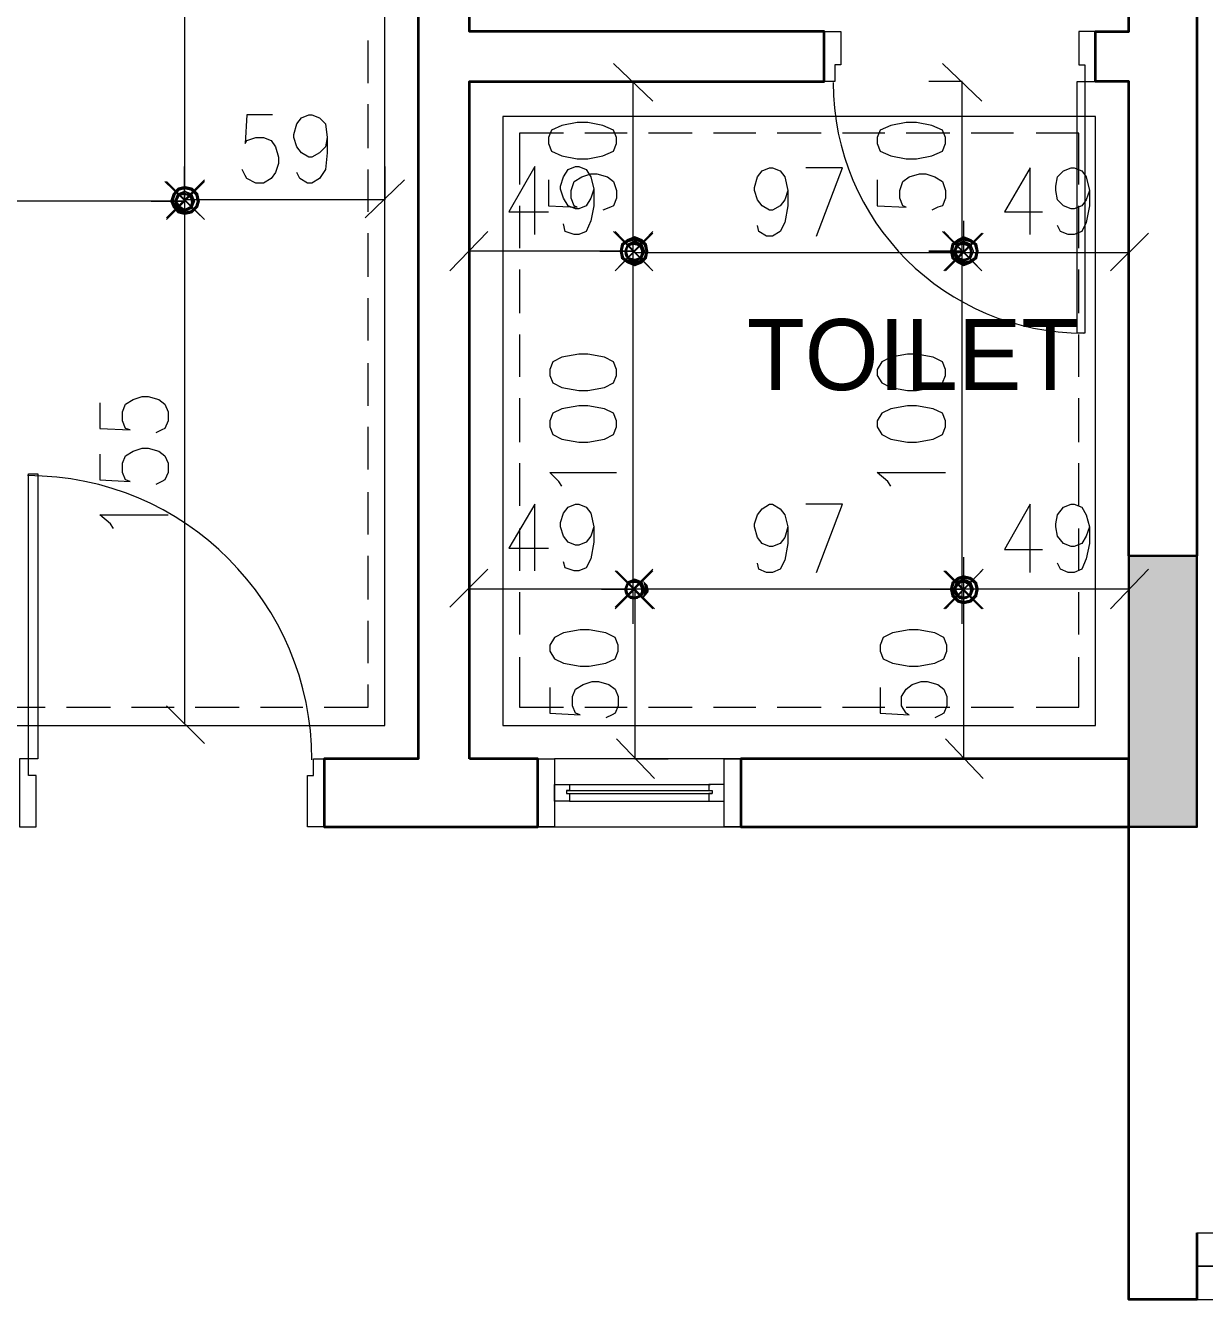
# Model space of a CAD drawing. Header units: millimetres. Extents: x 0 to 18511, y 19 to 17554.
# Drawn here: x 8919 to 12403, y 19 to 3785 of the extents above; entities that cross this region are included whole.
import ezdxf

# ---------------------------------------------------------------- set-up
doc = ezdxf.new("R2010")
doc.units = ezdxf.units.MM
for name, color, linetype in [('PDF_A-COLUMN', 7, 'Continuous'), ('PDF_A-DIM-INT', 7, 'Continuous'), ('PDF_A-DOORS', 7, 'Continuous'), ('PDF_A-Wall', 7, 'Continuous'), ('PDF_c-ceiling', 7, 'Continuous'), ('PDF_DIM', 7, 'Continuous'), ('PDF_文字', 7, 'Continuous')]:
    doc.layers.add(name, color=color, linetype=linetype)
for name, color, linetype, true_color in [('PDF_A-COLUMN_HATCH', 8, 'Continuous', 0x767676), ('PDF_A-GLAZING', 151, 'Continuous', 0x7fbfff), ('PDF_A-LIGHTING', 133, 'Continuous', 0x6edddd), ('PDF_celing doted', 30, 'Continuous', 0xff7f00)]:
    doc.layers.add(name, color=color, linetype=linetype, true_color=true_color)
doc.styles.add('PDF Century Gothic', font='GOTHIC.TTF')

msp = doc.modelspace()

# ---------------------------------------------------------------- linework, layer by layer
at = {"layer": 'PDF_A-COLUMN', "lineweight": 30}
msp.add_lwpolyline([(12381, 2218), (12179.5, 2218), (12179.5, 1416.5), (12381, 1416.5)], close=True, dxfattribs=at)
at = {"layer": 'PDF_A-COLUMN_HATCH', "transparency": 33554559}
for points in [[(12381, 2218), (12179.5, 2218), (12381, 1416.5)], [(12179.5, 2218), (12381, 1416.5), (12179.5, 1416.5)]]:
    msp.add_solid(points, dxfattribs=at)
at = {"layer": 'PDF_A-DIM-INT', "lineweight": 20}
for points in [[(10773.5, 3561.3), (10657, 3673.3)], [(11745.1, 3561.3), (11628.7, 3673.3)], [(9331.6, 3324), (9448.1, 3212), (9336.1, 3324)], [(9448.1, 3328.5), (9336.1, 3216.5)], [(9336.1, 3212), (9448.1, 3324)], [(9922.7, 3216.5), (10039.1, 3328.5)], [(10285.4, 3176.2), (10173.4, 3059.8)], [(10657, 3176.2), (10773.5, 3059.8), (10661.5, 3176.2)], [(10773.5, 3171.8), (10661.5, 3059.8), (10773.5, 3176.2)], [(11628.7, 3176.2), (11745.1, 3059.8), (11633.2, 3176.2)], [(11633.2, 3059.8), (11745.1, 3171.8)], [(11749.6, 3171.8), (11637.7, 3059.8)], [(12125.7, 3059.8), (12237.7, 3171.8)], [(10285.4, 2177.7), (10173.4, 2065.7)], [(10661.5, 2065.7), (10773.5, 2177.7)], [(10661.5, 2173.2), (10773.5, 2061.3)], [(10773.5, 2173.2), (10661.5, 2061.3)], [(10777.9, 2061.3), (10666, 2173.2)], [(11633.2, 2173.2), (11745.1, 2061.3)], [(11633.2, 2061.3), (11745.1, 2173.2)], [(11749.6, 2177.7), (11637.7, 2061.3)], [(11749.6, 2061.3), (11637.7, 2173.2)], [(12125.7, 2061.3), (12237.7, 2177.7)], [(9336.1, 1774.7), (9448.1, 1662.7)], [(10666, 1676.2), (10777.9, 1559.8)], [(11637.7, 1676.2), (11749.6, 1559.8)]]:
    msp.add_lwpolyline(points, dxfattribs=at)
at = {"layer": 'PDF_A-DOORS', "lineweight": 9}
for points in [[(11310.8, 3619.5), (11279.5, 3619.5), (11279.5, 3767.3), (11328.7, 3767.3), (11328.7, 3668.8), (11310.8, 3668.8)], [(12049.6, 3619.5), (12081, 3619.5), (12081, 3767.3), (12031.7, 3767.3), (12031.7, 3668.8), (12049.6, 3668.8)], [(12027.2, 2876.2), (12027.2, 3619.5), (12049.6, 3619.5), (12049.6, 2876.2)], [(8955.5, 2459.8), (8955.5, 1618), (8928.6, 1618), (8928.6, 2459.8)], [(8928.6, 1618), (8901.8, 1618), (8901.8, 1416.5), (8951, 1416.5), (8951, 1568.7), (8928.6, 1568.7)], [(9770.5, 1618), (9801.8, 1618), (9801.8, 1416.5), (9752.5, 1416.5), (9752.5, 1568.7), (9770.5, 1568.7)]]:
    msp.add_lwpolyline(points, close=True, dxfattribs=at)
for centre, radius, start, end in [((12047.1, 3616.7), 741.1, 180, -90), ((8925.9, 1615), 839.6, 0, 90)]:
    msp.add_arc(centre, radius, start, end, dxfattribs=at)
at = {"layer": 'PDF_A-GLAZING', "lineweight": 0}
for points in [[(10433.2, 1618), (10482.4, 1618), (10482.4, 1416.5), (10433.2, 1416.5), (10482.4, 1416.5), (10983.9, 1416.5), (11033.2, 1416.5), (10983.9, 1416.5), (10983.9, 1618), (11033.2, 1618), (10482.4, 1618)], [(10518.2, 1523.9), (10948.1, 1523.9)], [(10518.2, 1515), (10948.1, 1515)], [(10527.2, 1541.8), (10943.6, 1541.8)], [(10527.2, 1492.6), (10939.1, 1492.6)], [(12381, 216.4), (12430.2, 216.4), (12430.2, 117.9), (12381, 117.9), (12430.2, 117.9), (14830.3, 117.9), (14879.6, 117.9), (14928.8, 117.9), (14928.8, 19.4), (14879.6, 19.4), (14928.8, 19.4), (17328.9, 19.4), (17382.6, 19.4), (17328.9, 19.4), (17328.9, 117.9), (17382.6, 117.9), (14928.8, 117.9)], [(12381, 19.4), (14879.6, 19.4)]]:
    msp.add_lwpolyline(points, dxfattribs=at)
for points in [[(10482.4, 1541.8), (10527.2, 1541.8), (10527.2, 1523.9), (10518.2, 1523.9), (10518.2, 1515), (10527.2, 1515), (10527.2, 1492.6), (10482.4, 1492.6)], [(10983.9, 1541.8), (10939.1, 1541.8), (10939.1, 1523.9), (10948.1, 1523.9), (10948.1, 1515), (10939.1, 1515), (10939.1, 1492.6), (10983.9, 1492.6)]]:
    msp.add_lwpolyline(points, close=True, dxfattribs=at)
at = {"layer": 'PDF_A-LIGHTING', "lineweight": 0, "const_width": 9.5}
for points in [[(9425.7, 3250.1), (9430.1, 3265.8), (9425.7, 3285.9), (9410, 3301.6), (9389.8, 3306.1), (9371.9, 3301.6), (9358.5, 3285.9), (9351.8, 3265.8), (9358.5, 3250.1), (9371.9, 3234.4), (9389.8, 3230), (9410, 3234.4)], [(11660.1, 2137.4), (11655.6, 2119.5), (11660.1, 2099.3), (11675.7, 2083.7), (11691.4, 2079.2), (11711.6, 2083.7), (11727.2, 2099.3), (11731.7, 2119.5), (11727.2, 2137.4), (11711.6, 2150.8), (11691.4, 2155.3), (11675.7, 2150.8)]]:
    msp.add_lwpolyline(points, close=True, dxfattribs=at)
at = {"layer": 'PDF_A-LIGHTING', "lineweight": 0}
msp.add_lwpolyline([(10751.1, 2137.4, 9.5, 9.5, 0), (10755.6, 2119.5, 12.7, 12.7, 0), (10751.1, 2099.3, 0, 0, 0), (10737.6, 2083.7, 0, 0, 0), (10719.7, 2079.2, 0, 0, 0), (10699.6, 2083.7, 0, 0, 0), (10683.9, 2099.3, 0, 0, 0), (10679.4, 2119.5, 0, 0, 0), (10683.9, 2137.4, 0, 0, 0), (10699.6, 2150.8, 0, 0, 0), (10719.7, 2155.3, 0, 0, 0), (10737.6, 2150.8, 0, 0, 0)], format="xyseb", close=True, dxfattribs=at)
at = {"layer": 'PDF_A-LIGHTING', "lineweight": 30}
for centre in [(9387.2, 3262.9), (10717.1, 3115.1), (11688.8, 3115.1), (10717.1, 2116.6), (11688.8, 2116.6)]:
    msp.add_circle(centre, 24.6, dxfattribs=at)
at = {"layer": 'PDF_A-LIGHTING', "transparency": 33554559}
for points in [[(9367.5, 3288.2), (9376.4, 3283.7), (9358.5, 3265.8)], [(9376.4, 3283.7), (9358.5, 3265.8), (9367.5, 3265.8)], [(9389.8, 3297.1), (9389.8, 3292.6), (9367.5, 3288.2)], [(9389.8, 3292.6), (9367.5, 3288.2), (9376.4, 3283.7)], [(9412.2, 3288.2), (9407.8, 3283.7), (9389.8, 3297.1)], [(9407.8, 3283.7), (9389.8, 3297.1), (9389.8, 3292.6)], [(9412.2, 3265.8), (9412.2, 3288.2), (9407.8, 3283.7)], [(9421.2, 3265.8), (9412.2, 3265.8), (9412.2, 3288.2)], [(9358.5, 3265.8), (9367.5, 3265.8), (9367.5, 3243.4)], [(9367.5, 3265.8), (9367.5, 3243.4), (9376.4, 3252.3)], [(9367.5, 3243.4), (9376.4, 3252.3), (9389.8, 3234.4)], [(9376.4, 3252.3), (9389.8, 3234.4), (9389.8, 3243.4)], [(9389.8, 3243.4), (9412.2, 3243.4), (9407.8, 3252.3)], [(9389.8, 3234.4), (9389.8, 3243.4), (9412.2, 3243.4)], [(9412.2, 3243.4), (9407.8, 3252.3), (9421.2, 3265.8)], [(9407.8, 3252.3), (9421.2, 3265.8), (9412.2, 3265.8)], [(10679.4, 3140.4), (10688.4, 3135.9), (10675, 3118)], [(10688.4, 3135.9), (10675, 3118), (10683.9, 3118)], [(10697.3, 3153.8), (10701.8, 3144.9), (10679.4, 3140.4)], [(10701.8, 3144.9), (10679.4, 3140.4), (10688.4, 3135.9)], [(10697.3, 3140.4), (10701.8, 3135.9), (10688.4, 3118)], [(10701.8, 3135.9), (10688.4, 3118), (10697.3, 3118)], [(10719.7, 3162.8), (10719.7, 3149.4), (10697.3, 3153.8)], [(10719.7, 3149.4), (10697.3, 3153.8), (10701.8, 3144.9)], [(10719.7, 3149.4), (10719.7, 3140.4), (10697.3, 3140.4)], [(10719.7, 3140.4), (10697.3, 3140.4), (10701.8, 3135.9)], [(10742.1, 3153.8), (10733.2, 3144.9), (10719.7, 3162.8)], [(10733.2, 3144.9), (10719.7, 3162.8), (10719.7, 3149.4)], [(10742.1, 3140.4), (10733.2, 3135.9), (10719.7, 3149.4)], [(10733.2, 3135.9), (10719.7, 3149.4), (10719.7, 3140.4)], [(10746.6, 3135.9), (10742.1, 3153.8), (10733.2, 3144.9)], [(10742.1, 3118), (10742.1, 3140.4), (10733.2, 3135.9)], [(10755.6, 3140.4), (10746.6, 3135.9), (10742.1, 3153.8)], [(10751.1, 3118), (10742.1, 3118), (10742.1, 3140.4)], [(10751.1, 3118), (10755.6, 3140.4), (10746.6, 3135.9)], [(10760, 3118), (10751.1, 3118), (10755.6, 3140.4)], [(11651.1, 3118), (11660.1, 3118), (11655.6, 3140.4)], [(11655.6, 3140.4), (11664.5, 3135.9), (11673.5, 3153.8)], [(11660.1, 3118), (11655.6, 3140.4), (11664.5, 3135.9)], [(11660.1, 3118), (11669, 3118), (11669, 3140.4)], [(11664.5, 3135.9), (11673.5, 3153.8), (11678, 3144.9)], [(11669, 3140.4), (11678, 3135.9), (11691.4, 3149.4)], [(11669, 3118), (11669, 3140.4), (11678, 3135.9)], [(11673.5, 3153.8), (11678, 3144.9), (11691.4, 3162.8)], [(11678, 3144.9), (11691.4, 3162.8), (11691.4, 3149.4)], [(11678, 3135.9), (11691.4, 3149.4), (11691.4, 3140.4)], [(11691.4, 3162.8), (11691.4, 3149.4), (11713.8, 3153.8)], [(11691.4, 3149.4), (11713.8, 3153.8), (11709.3, 3144.9)], [(11691.4, 3149.4), (11691.4, 3140.4), (11713.8, 3140.4)], [(11691.4, 3140.4), (11713.8, 3140.4), (11709.3, 3135.9)], [(11713.8, 3153.8), (11709.3, 3144.9), (11731.7, 3140.4)], [(11709.3, 3144.9), (11731.7, 3140.4), (11722.7, 3135.9)], [(11713.8, 3140.4), (11709.3, 3135.9), (11722.7, 3118)], [(11709.3, 3135.9), (11722.7, 3118), (11718.3, 3118)], [(11731.7, 3140.4), (11722.7, 3135.9), (11736.2, 3118)], [(11722.7, 3135.9), (11736.2, 3118), (11727.2, 3118)], [(10675, 3118), (10683.9, 3118), (10679.4, 3095.6)], [(10683.9, 3118), (10679.4, 3095.6), (10688.4, 3100.1)], [(10679.4, 3095.6), (10688.4, 3100.1), (10697.3, 3082.2)], [(10688.4, 3118), (10697.3, 3118), (10697.3, 3095.6)], [(10688.4, 3100.1), (10697.3, 3082.2), (10701.8, 3091.2)], [(10697.3, 3118), (10697.3, 3095.6), (10701.8, 3100.1)], [(10697.3, 3095.6), (10701.8, 3100.1), (10719.7, 3086.7)], [(10697.3, 3082.2), (10701.8, 3091.2), (10719.7, 3073.2)], [(10701.8, 3100.1), (10719.7, 3086.7), (10719.7, 3095.6)], [(10701.8, 3091.2), (10719.7, 3073.2), (10719.7, 3086.7)], [(10719.7, 3095.6), (10742.1, 3095.6), (10733.2, 3100.1)], [(10719.7, 3086.7), (10719.7, 3095.6), (10742.1, 3095.6)], [(10719.7, 3086.7), (10742.1, 3082.2), (10733.2, 3091.2)], [(10742.1, 3095.6), (10733.2, 3100.1), (10751.1, 3118)], [(10733.2, 3100.1), (10751.1, 3118), (10742.1, 3118)], [(10733.2, 3091.2), (10755.6, 3095.6), (10746.6, 3100.1)], [(10742.1, 3082.2), (10733.2, 3091.2), (10755.6, 3095.6)], [(10755.6, 3095.6), (10746.6, 3100.1), (10760, 3118)], [(10746.6, 3100.1), (10760, 3118), (10751.1, 3118)], [(11655.6, 3095.6), (11664.5, 3100.1), (11651.1, 3118)], [(11664.5, 3100.1), (11651.1, 3118), (11660.1, 3118)], [(11678, 3091.2), (11655.6, 3095.6), (11664.5, 3100.1)], [(11673.5, 3082.2), (11678, 3091.2), (11655.6, 3095.6)], [(11669, 3095.6), (11678, 3100.1), (11660.1, 3118)], [(11678, 3100.1), (11660.1, 3118), (11669, 3118)], [(11691.4, 3095.6), (11669, 3095.6), (11678, 3100.1)], [(11691.4, 3086.7), (11691.4, 3095.6), (11669, 3095.6)], [(11691.4, 3086.7), (11673.5, 3082.2), (11678, 3091.2)], [(11713.8, 3095.6), (11709.3, 3100.1), (11691.4, 3086.7)], [(11709.3, 3100.1), (11691.4, 3086.7), (11691.4, 3095.6)], [(11713.8, 3082.2), (11709.3, 3091.2), (11691.4, 3073.2)], [(11709.3, 3091.2), (11691.4, 3073.2), (11691.4, 3086.7)], [(11718.3, 3118), (11713.8, 3095.6), (11709.3, 3100.1)], [(11722.7, 3100.1), (11713.8, 3082.2), (11709.3, 3091.2)], [(11722.7, 3118), (11718.3, 3118), (11713.8, 3095.6)], [(11731.7, 3095.6), (11722.7, 3100.1), (11713.8, 3082.2)], [(11727.2, 3118), (11731.7, 3095.6), (11722.7, 3100.1)], [(11736.2, 3118), (11727.2, 3118), (11731.7, 3095.6)], [(10719.7, 3073.2), (10719.7, 3086.7), (10742.1, 3082.2)], [(11691.4, 3073.2), (11691.4, 3086.7), (11673.5, 3082.2)], [(10697.3, 2141.9), (10701.8, 2132.9), (10719.7, 2150.8)], [(10701.8, 2132.9), (10719.7, 2150.8), (10719.7, 2141.9)], [(10719.7, 2150.8), (10719.7, 2141.9), (10742.1, 2141.9)], [(11691.4, 2150.8), (11691.4, 2141.9), (11669, 2141.9)], [(11713.8, 2141.9), (11709.3, 2132.9), (11691.4, 2150.8)], [(11709.3, 2132.9), (11691.4, 2150.8), (11691.4, 2141.9)], [(10688.4, 2119.5), (10697.3, 2119.5), (10697.3, 2141.9)], [(10697.3, 2097.1), (10701.8, 2101.6), (10688.4, 2119.5)], [(10701.8, 2101.6), (10688.4, 2119.5), (10697.3, 2119.5)], [(10697.3, 2119.5), (10697.3, 2141.9), (10701.8, 2132.9)], [(10719.7, 2141.9), (10742.1, 2141.9), (10733.2, 2132.9)], [(10742.1, 2141.9), (10733.2, 2132.9), (10751.1, 2119.5)], [(10733.2, 2132.9), (10751.1, 2119.5), (10742.1, 2119.5)], [(10742.1, 2119.5), (10742.1, 2097.1), (10733.2, 2101.6)], [(10751.1, 2119.5), (10742.1, 2119.5), (10742.1, 2097.1)], [(11669, 2141.9), (11678, 2132.9), (11660.1, 2119.5)], [(11678, 2132.9), (11660.1, 2119.5), (11669, 2119.5)], [(11660.1, 2119.5), (11669, 2119.5), (11669, 2097.1)], [(11691.4, 2141.9), (11669, 2141.9), (11678, 2132.9)], [(11669, 2119.5), (11669, 2097.1), (11678, 2101.6)], [(11718.3, 2119.5), (11713.8, 2141.9), (11709.3, 2132.9)], [(11713.8, 2097.1), (11709.3, 2101.6), (11722.7, 2119.5)], [(11709.3, 2101.6), (11722.7, 2119.5), (11718.3, 2119.5)], [(11722.7, 2119.5), (11718.3, 2119.5), (11713.8, 2141.9)], [(10719.7, 2097.1), (10697.3, 2097.1), (10701.8, 2101.6)], [(10719.7, 2088.1), (10719.7, 2097.1), (10697.3, 2097.1)], [(10742.1, 2097.1), (10733.2, 2101.6), (10719.7, 2088.1)], [(10733.2, 2101.6), (10719.7, 2088.1), (10719.7, 2097.1)], [(11669, 2097.1), (11678, 2101.6), (11691.4, 2088.1)], [(11678, 2101.6), (11691.4, 2088.1), (11691.4, 2097.1)], [(11691.4, 2097.1), (11713.8, 2097.1), (11709.3, 2101.6)], [(11691.4, 2088.1), (11691.4, 2097.1), (11713.8, 2097.1)]]:
    msp.add_solid(points, dxfattribs=at)
at = {"layer": 'PDF_A-Wall', "lineweight": 35}
msp.add_lwpolyline([(10231.7, 1618), (10231.7, 3619.5), (11279.5, 3619.5), (11279.5, 3767.3), (10231.7, 3767.3), (10231.7, 5616.6), (11082.4, 5616.6), (11082.4, 5818.1), (10079.4, 5818.1), (10079.4, 1618), (9801.8, 1618), (9801.8, 1416.5), (10433.2, 1416.5), (10433.2, 1618)], close=True, dxfattribs=at)
for points in [[(12179.5, 2218), (12179.5, 3619.5), (12081, 3619.5), (12081, 3767.3), (12179.5, 3767.3), (12179.5, 4018), (12381, 4018), (12381, 2218)], [(12381, 216.4), (12381, 19.4), (12179.5, 19.4), (12179.5, 1416.5), (12179.5, 1618), (11033.2, 1618), (11033.2, 1416.5), (12179.5, 1416.5)]]:
    msp.add_lwpolyline(points, dxfattribs=at)
at = {"layer": 'PDF_c-ceiling', "lineweight": 0}
msp.add_lwpolyline([(1706, 14527.3), (300, 14527.3), (300, 4416.6), (8400.3, 4416.6), (8400.3, 5916.6), (8798.8, 5916.6), (8798.8, 4018), (1701.5, 4018), (1701.5, 3516.5), (1303, 3516.5), (1303, 2518), (8798.8, 2518), (8798.8, 1716.5), (9980.9, 1716.5), (9980.9, 5916.6), (13675, 5916.6), (13675, 9794.3), (15891.5, 12010.8)], dxfattribs=at)
msp.add_lwpolyline([(10330.2, 1716.5), (12081, 1716.5), (12081, 3516.5), (10330.2, 3516.5)], close=True, dxfattribs=at)
at = {"layer": 'PDF_celing doted', "lineweight": 20}
for points in [[(9931.6, 3615), (9931.6, 3740.4)], [(9931.6, 3422.5), (9931.6, 3552.4)], [(10509.3, 3467.3), (10379.4, 3467.3), (10379.4, 3315)], [(10697.3, 3467.3), (10572, 3467.3)], [(10889.9, 3467.3), (10760, 3467.3)], [(11078, 3467.3), (10952.6, 3467.3)], [(11270.5, 3467.3), (11140.6, 3467.3)], [(11458.6, 3467.3), (11333.2, 3467.3)], [(11651.1, 3467.3), (11521.3, 3467.3)], [(11839.2, 3467.3), (11713.8, 3467.3)], [(12031.7, 3315), (12031.7, 3467.3), (11906.3, 3467.3)], [(9931.6, 3234.4), (9931.6, 3359.8)], [(10379.4, 3252.3), (10379.4, 3127)], [(12031.7, 3127), (12031.7, 3252.3)], [(9931.6, 3041.9), (9931.6, 3171.8)], [(10379.4, 3064.3), (10379.4, 2934.4)], [(12031.7, 2934.4), (12031.7, 3064.3)], [(9931.6, 2853.8), (9931.6, 2979.2)], [(10379.4, 2871.7), (10379.4, 2746.4)], [(12031.7, 2746.4), (12031.7, 2871.7)], [(9931.6, 2661.3), (9931.6, 2786.7)], [(10379.4, 2683.7), (10379.4, 2553.8)], [(12031.7, 2553.8), (12031.7, 2683.7)], [(9931.6, 2473.2), (9931.6, 2598.6)], [(10379.4, 2491.1), (10379.4, 2365.8)], [(12031.7, 2365.8), (12031.7, 2491.1)], [(9931.6, 2280.7), (9931.6, 2406.1)], [(10379.4, 2298.6), (10379.4, 2173.2)], [(12031.7, 2173.2), (12031.7, 2298.6)], [(9931.6, 2088.1), (9931.6, 2218)], [(10379.4, 2110.5), (10379.4, 1985.1)], [(12031.7, 1985.1), (12031.7, 2110.5)], [(9931.6, 1900.1), (9931.6, 2025.4)], [(10379.4, 1918), (10379.4, 1770.2), (10509.3, 1770.2)], [(11906.3, 1770.2), (12031.7, 1770.2), (12031.7, 1918)], [(8852.5, 1850.8), (8852.5, 1770.2), (8977.9, 1770.2)], [(9801.8, 1770.2), (9931.6, 1770.2), (9931.6, 1837.4)], [(9040.6, 1770.2), (9170.4, 1770.2)], [(9233.1, 1770.2), (9358.5, 1770.2)], [(9421.2, 1770.2), (9551, 1770.2)], [(9613.7, 1770.2), (9739.1, 1770.2)], [(10572, 1770.2), (10697.3, 1770.2)], [(10760, 1770.2), (10889.9, 1770.2)], [(10952.6, 1770.2), (11078, 1770.2)], [(11140.6, 1770.2), (11270.5, 1770.2)], [(11333.2, 1770.2), (11458.6, 1770.2)], [(11521.3, 1770.2), (11651.1, 1770.2)], [(11713.8, 1770.2), (11839.2, 1770.2)]]:
    msp.add_lwpolyline(points, dxfattribs=at)
at = {"layer": 'PDF_DIM', "lineweight": 0}
for points in [[(9291.3, 4967.3), (9389.8, 4967.3), (9389.8, 3270.3), (9389.8, 3368.8), (9389.8, 3265.8), (7527.1, 3265.8), (7527.1, 3167.3)], [(10621.2, 2119.5), (10715.3, 2119.5), (10715.3, 3118), (10616.7, 3118), (10715.3, 3118), (10715.3, 3619.5), (10616.7, 3619.5)], [(11592.9, 2119.5), (11686.9, 2119.5), (11686.9, 3118), (11588.4, 3118), (11686.9, 3118), (11686.9, 3619.5), (11588.4, 3619.5)], [(9980.9, 3368.8), (9980.9, 3270.3), (9389.8, 3270.3)], [(9389.8, 3265.8), (9291.3, 3265.8), (9389.8, 3265.8), (9389.8, 1721)], [(11691.4, 3207.6), (11691.4, 3113.5)], [(12179.5, 3207.6), (12179.5, 3113.5), (11695.9, 3113.5)], [(10715.3, 3019.5), (10715.3, 3118), (10231.7, 3118), (10231.7, 3019.5)], [(10715.3, 3015), (10715.3, 3113.5)], [(11686.9, 3015), (11686.9, 3113.5), (10719.7, 3113.5)], [(11691.4, 2213.5), (11691.4, 2119.5)], [(12179.5, 2213.5), (12179.5, 2119.5), (11695.9, 2119.5)], [(10715.3, 2021), (10715.3, 2119.5), (10231.7, 2119.5), (10231.7, 2021)], [(10715.3, 2016.5), (10715.3, 2119.5)], [(10818.2, 2119.5), (10719.7, 2119.5), (10719.7, 1618), (10818.2, 1618)], [(11686.9, 2016.5), (11686.9, 2119.5), (10719.7, 2119.5)], [(11789.9, 2119.5), (11691.4, 2119.5), (11691.4, 1618), (11789.9, 1618)], [(9291.3, 1716.5), (9389.8, 1716.5)]]:
    msp.add_lwpolyline(points, dxfattribs=at)
at = {"layer": 'PDF_DIM', "lineweight": 9}
for points in [[(9649.6, 3521), (9573.4, 3521), (9569, 3435.9), (9573.4, 3444.9), (9600.3, 3453.8), (9622.7, 3453.8), (9645.1, 3444.9), (9658.5, 3427), (9667.5, 3395.6), (9667.5, 3377.7), (9658.5, 3350.9), (9645.1, 3332.9), (9622.7, 3319.5), (9600.3, 3319.5), (9573.4, 3332.9), (9569, 3341.9), (9560, 3359.8)], [(9810.7, 3453.8), (9806.3, 3427), (9788.4, 3409.1), (9766, 3395.6), (9757, 3395.6), (9734.6, 3409.1), (9721.2, 3427), (9712.2, 3453.8), (9712.2, 3462.8), (9721.2, 3494.1), (9734.6, 3512.1), (9757, 3521), (9766, 3521), (9788.4, 3512.1), (9806.3, 3494.1), (9810.7, 3453.8), (9810.7, 3409.1), (9806.3, 3359.8), (9788.4, 3332.9), (9766, 3319.5), (9752.5, 3319.5), (9730.2, 3332.9), (9721.2, 3350.9)], [(10424.2, 3167.3), (10424.2, 3368.8), (10348.1, 3234.4), (10464.5, 3234.4)], [(10598.8, 3301.6), (10589.9, 3274.7), (10576.4, 3252.3), (10554.1, 3243.4), (10545.1, 3243.4), (10522.7, 3252.3), (10509.3, 3274.7), (10500.3, 3301.6), (10500.3, 3310.6), (10509.3, 3337.4), (10522.7, 3359.8), (10545.1, 3368.8), (10554.1, 3368.8), (10576.4, 3359.8), (10589.9, 3337.4), (10598.8, 3301.6), (10598.8, 3252.3), (10589.9, 3207.6), (10576.4, 3176.2), (10554.1, 3167.3), (10540.6, 3167.3), (10513.8, 3176.2), (10509.3, 3198.6)], [(11172, 3297.1), (11163, 3270.3), (11149.6, 3252.3), (11127.2, 3238.9), (11118.3, 3238.9), (11095.9, 3252.3), (11082.4, 3270.3), (11073.5, 3297.1), (11073.5, 3306.1), (11082.4, 3337.4), (11095.9, 3355.3), (11118.3, 3364.3), (11127.2, 3364.3), (11149.6, 3355.3), (11163, 3337.4), (11172, 3297.1), (11172, 3252.3), (11163, 3203.1), (11149.6, 3176.2), (11127.2, 3162.8), (11109.3, 3162.8), (11086.9, 3176.2), (11082.4, 3194.1)], [(11257.1, 3162.8), (11333.2, 3364.3), (11225.7, 3364.3)], [(11888.4, 3167.3), (11888.4, 3364.3), (11812.3, 3234.4), (11924.2, 3234.4)], [(12063.1, 3297.1), (12054.1, 3270.3), (12040.7, 3252.3), (12018.3, 3243.4), (12009.3, 3243.4), (11986.9, 3252.3), (11969, 3270.3), (11964.5, 3297.1), (11964.5, 3310.6), (11969, 3337.4), (11986.9, 3355.3), (12009.3, 3364.3), (12018.3, 3364.3), (12040.7, 3355.3), (12054.1, 3337.4), (12063.1, 3297.1), (12063.1, 3252.3), (12054.1, 3203.1), (12040.7, 3176.2), (12018.3, 3167.3), (12000.4, 3167.3), (11978, 3176.2), (11969, 3194.1)], [(10464.5, 3328.5), (10464.5, 3252.3), (10549.6, 3247.9), (10540.6, 3252.3), (10531.7, 3274.7), (10531.7, 3297.1), (10540.6, 3324), (10563, 3337.4), (10589.9, 3346.4), (10607.8, 3346.4), (10639.1, 3337.4), (10657, 3324), (10666, 3297.1), (10666, 3274.7), (10657, 3252.3), (10648.1, 3247.9), (10625.7, 3238.9)], [(11436.2, 3328.5), (11436.2, 3252.3), (11521.3, 3247.9), (11512.3, 3252.3), (11503.3, 3274.7), (11503.3, 3297.1), (11512.3, 3324), (11530.2, 3337.4), (11561.5, 3346.4), (11579.5, 3346.4), (11606.3, 3337.4), (11628.7, 3324), (11637.7, 3297.1), (11637.7, 3274.7), (11628.7, 3252.3), (11615.3, 3247.9), (11597.4, 3238.9)], [(9139.1, 2670.2), (9139.1, 2594.1), (9228.6, 2589.6), (9215.2, 2594.1), (9206.3, 2616.5), (9206.3, 2643.4), (9215.2, 2665.8), (9237.6, 2679.2), (9264.5, 2688.2), (9282.4, 2688.2), (9313.7, 2679.2), (9331.6, 2665.8), (9340.6, 2643.4), (9340.6, 2616.5), (9331.6, 2594.1), (9322.7, 2589.6), (9304.8, 2580.7)], [(9139.1, 2518), (9139.1, 2441.9), (9228.6, 2437.4), (9215.2, 2441.9), (9206.3, 2464.3), (9206.3, 2491.1), (9215.2, 2513.5), (9237.6, 2527), (9264.5, 2535.9), (9282.4, 2535.9), (9313.7, 2527), (9331.6, 2513.5), (9340.6, 2491.1), (9340.6, 2464.3), (9331.6, 2441.9), (9322.7, 2437.4), (9304.8, 2428.4)], [(10504.8, 2424), (10495.8, 2437.4), (10469, 2464.3), (10666, 2464.3)], [(11476.5, 2424), (11467.5, 2437.4), (11436.2, 2464.3), (11637.7, 2464.3)], [(9179.4, 2298.6), (9170.4, 2312), (9139.1, 2338.9), (9340.6, 2338.9)], [(10424.2, 2173.2), (10424.2, 2370.2), (10348.1, 2240.4), (10464.5, 2240.4)], [(10598.8, 2303.1), (10589.9, 2276.2), (10576.4, 2258.3), (10554.1, 2249.3), (10545.1, 2249.3), (10522.7, 2258.3), (10509.3, 2276.2), (10500.3, 2303.1), (10500.3, 2316.5), (10509.3, 2343.4), (10522.7, 2361.3), (10545.1, 2370.2), (10554.1, 2370.2), (10576.4, 2361.3), (10589.9, 2343.4), (10598.8, 2303.1), (10598.8, 2258.3), (10589.9, 2209), (10576.4, 2182.2), (10554.1, 2173.2), (10540.6, 2173.2), (10513.8, 2182.2), (10509.3, 2200.1)], [(11172, 2303.1), (11163, 2271.7), (11149.6, 2253.8), (11127.2, 2244.9), (11118.3, 2244.9), (11095.9, 2253.8), (11082.4, 2271.7), (11073.5, 2303.1), (11073.5, 2312), (11082.4, 2338.9), (11095.9, 2356.8), (11118.3, 2370.2), (11127.2, 2370.2), (11149.6, 2356.8), (11163, 2338.9), (11172, 2303.1), (11172, 2253.8), (11163, 2204.6), (11149.6, 2177.7), (11127.2, 2168.7), (11109.3, 2168.7), (11086.9, 2177.7), (11082.4, 2195.6)], [(11257.1, 2168.7), (11333.2, 2370.2), (11225.7, 2370.2)], [(11888.4, 2168.7), (11888.4, 2370.2), (11812.3, 2235.9), (11924.2, 2235.9)], [(12063.1, 2303.1), (12054.1, 2276.2), (12040.7, 2253.8), (12018.3, 2244.9), (12009.3, 2244.9), (11986.9, 2253.8), (11969, 2276.2), (11964.5, 2303.1), (11964.5, 2312), (11969, 2338.9), (11986.9, 2361.3), (12009.3, 2370.2), (12018.3, 2370.2), (12040.7, 2361.3), (12054.1, 2338.9), (12063.1, 2303.1), (12063.1, 2253.8), (12054.1, 2209), (12040.7, 2177.7), (12018.3, 2168.7), (12000.4, 2168.7), (11978, 2177.7), (11969, 2195.6)], [(10469, 1828.4), (10469, 1752.3), (10558.5, 1747.8), (10545.1, 1752.3), (10536.1, 1774.7), (10536.1, 1801.6), (10545.1, 1823.9), (10567.5, 1837.4), (10594.4, 1846.3), (10612.3, 1846.3), (10643.6, 1837.4), (10661.5, 1823.9), (10670.5, 1801.6), (10670.5, 1774.7), (10661.5, 1752.3), (10652.6, 1747.8), (10634.7, 1738.9)], [(11445.1, 1828.4), (11445.1, 1752.3), (11530.2, 1747.8), (11521.3, 1752.3), (11507.8, 1774.7), (11507.8, 1801.6), (11521.3, 1823.9), (11539.2, 1837.4), (11566, 1846.3), (11583.9, 1846.3), (11615.3, 1837.4), (11633.2, 1823.9), (11642.1, 1801.6), (11642.1, 1774.7), (11633.2, 1752.3), (11624.2, 1747.8), (11606.3, 1738.9)]]:
    msp.add_lwpolyline(points, dxfattribs=at)
for points in [[(10464.5, 3435.9), (10473.5, 3413.5), (10504.8, 3400.1), (10549.6, 3391.2), (10580.9, 3391.2), (10625.7, 3400.1), (10657, 3413.5), (10666, 3435.9), (10666, 3453.8), (10657, 3476.2), (10625.7, 3489.7), (10580.9, 3498.6), (10549.6, 3498.6), (10504.8, 3489.7), (10473.5, 3476.2), (10464.5, 3453.8)], [(11436.2, 3435.9), (11445.1, 3413.5), (11476.5, 3400.1), (11521.3, 3391.2), (11552.6, 3391.2), (11597.4, 3400.1), (11628.7, 3413.5), (11637.7, 3435.9), (11637.7, 3453.8), (11628.7, 3476.2), (11597.4, 3489.7), (11552.6, 3498.6), (11521.3, 3498.6), (11476.5, 3489.7), (11445.1, 3476.2), (11436.2, 3453.8)], [(10469, 2750.8), (10477.9, 2728.5), (10504.8, 2715), (10554.1, 2706.1), (10580.9, 2706.1), (10630.2, 2715), (10657, 2728.5), (10666, 2750.8), (10666, 2768.8), (10657, 2791.1), (10630.2, 2804.6), (10580.9, 2813.5), (10554.1, 2813.5), (10504.8, 2804.6), (10477.9, 2791.1), (10469, 2768.8)], [(11436.2, 2750.8), (11449.6, 2728.5), (11476.5, 2715), (11525.7, 2706.1), (11552.6, 2706.1), (11601.8, 2715), (11628.7, 2728.5), (11637.7, 2750.8), (11637.7, 2768.8), (11628.7, 2791.1), (11601.8, 2804.6), (11552.6, 2813.5), (11525.7, 2813.5), (11476.5, 2804.6), (11449.6, 2791.1), (11436.2, 2768.8)], [(10469, 2598.6), (10477.9, 2576.2), (10504.8, 2562.8), (10554.1, 2553.8), (10580.9, 2553.8), (10630.2, 2562.8), (10657, 2576.2), (10666, 2598.6), (10666, 2616.5), (10657, 2638.9), (10630.2, 2652.3), (10580.9, 2661.3), (10554.1, 2661.3), (10504.8, 2652.3), (10477.9, 2638.9), (10469, 2616.5)], [(11436.2, 2598.6), (11449.6, 2576.2), (11476.5, 2562.8), (11525.7, 2553.8), (11552.6, 2553.8), (11601.8, 2562.8), (11628.7, 2576.2), (11637.7, 2598.6), (11637.7, 2616.5), (11628.7, 2638.9), (11601.8, 2652.3), (11552.6, 2661.3), (11525.7, 2661.3), (11476.5, 2652.3), (11449.6, 2638.9), (11436.2, 2616.5)], [(10469, 1935.9), (10482.4, 1913.5), (10509.3, 1900.1), (10558.5, 1891.1), (10585.4, 1891.1), (10634.7, 1900.1), (10661.5, 1913.5), (10670.5, 1935.9), (10670.5, 1953.8), (10661.5, 1976.2), (10634.7, 1989.6), (10585.4, 1998.6), (10558.5, 1998.6), (10509.3, 1989.6), (10482.4, 1976.2), (10469, 1953.8)], [(11445.1, 1935.9), (11454.1, 1913.5), (11481, 1900.1), (11530.2, 1891.1), (11557.1, 1891.1), (11606.3, 1900.1), (11633.2, 1913.5), (11642.1, 1935.9), (11642.1, 1953.8), (11633.2, 1976.2), (11606.3, 1989.6), (11557.1, 1998.6), (11530.2, 1998.6), (11481, 1989.6), (11454.1, 1976.2), (11445.1, 1953.8)]]:
    msp.add_lwpolyline(points, close=True, dxfattribs=at)

# ---------------------------------------------------------------- texts
at = {"layer": 'PDF_文字', "insert": (11050.7, 2811), "char_height": 209.99, "attachment_point": 4, "style": 'PDF Century Gothic'}
msp.add_mtext('TOILET', dxfattribs=at)

doc.saveas('drawing.dxf')
